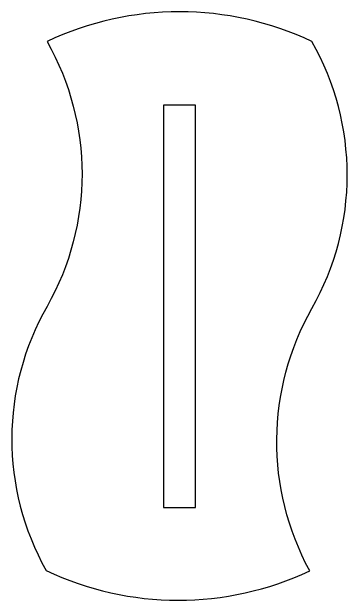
# Model space of a CAD drawing. Extents: x 737 to 1278, y -161 to 183.
# Drawn here: x 736.5 to 863.1, y -85.2 to 137 of the extents above; entities that cross this region are included whole.
import ezdxf

# ---------------------------------------------------------------- set-up
doc = ezdxf.new("R2010")
doc.units = 0
doc.layers.get('0').update_dxf_attribs({"linetype": 'CONTINUOUS'})

msp = doc.modelspace()

# ---------------------------------------------------------------- linework, layer by layer
msp.add_lwpolyline([(749.84, 125.76, -0.263992), (749.84, 25.76, 0.263586), (749.52, -73.99, 0.224371), (848.98, -74.09, -0.259284), (849.84, 25.02, 0.263979), (849.84, 125.76, 0.225091), (749.84, 125.76)], format="xyb", close=True)
for points in [[(849.84, 125.76), (849.84, 125.76)], [(849.84, 125.76), (849.84, 125.76)], [(849.84, 125.76), (849.84, 125.76), (849.84, 125.76)]]:
    msp.add_lwpolyline(points)
msp.add_lwpolyline([(793.84, -50.24), (805.84, -50.24), (805.84, 101.76), (793.84, 101.76), (793.84, -50.24)], close=True)

doc.saveas('drawing.dxf')
